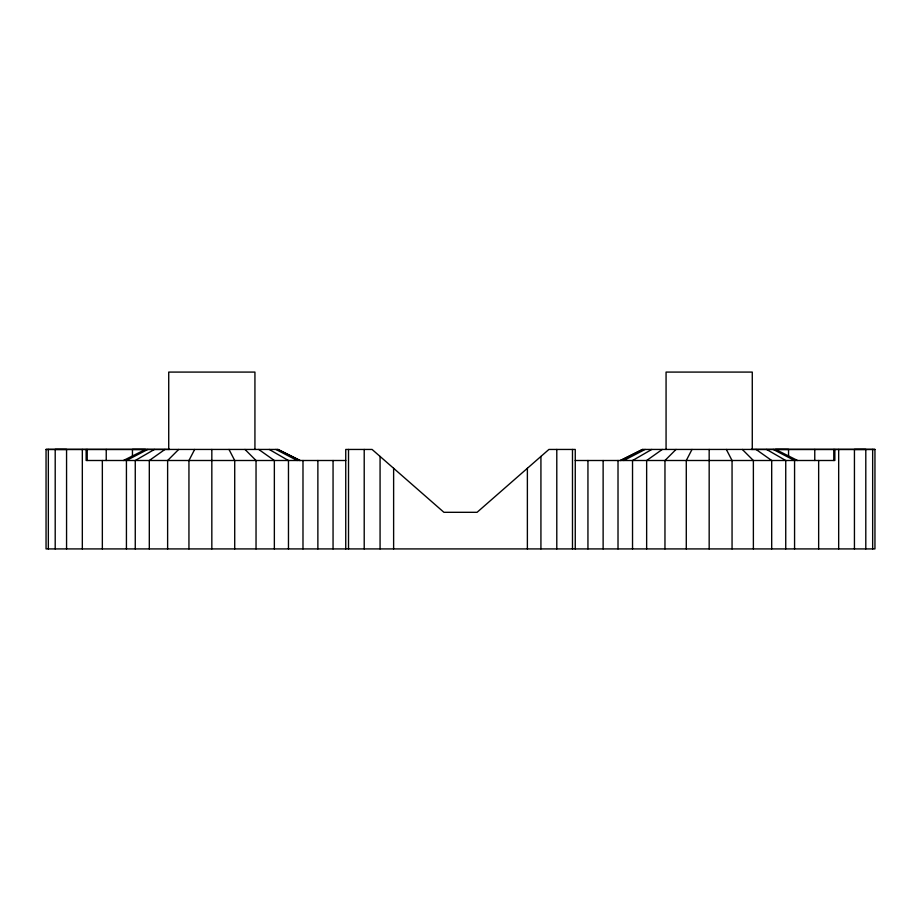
<?xml version="1.0" encoding="UTF-8"?>
<svg xmlns="http://www.w3.org/2000/svg" width="921" height="921" viewBox="0 0 921 921"><rect width="100%" height="100%" fill="white"/><g stroke="black" fill="none" stroke-linecap="round" stroke-linejoin="round"><path stroke-width="1.38" d="M788.549 456.356L788.549 449.436L775.482 449.413L797.586 460.5M814.763 460.5L814.763 449.436M833.781 460.5L833.781 449.436M834.852 449.436L834.852 460.5L575.257 460.5M838.674 548.916L838.674 449.436M854.435 548.916L854.435 449.436L865.798 449.413L865.798 548.916M194.665 449.448L188.943 460.5L188.943 548.916M692.005 449.448L686.283 460.5L686.283 548.916M178.674 449.448L167.622 460.5L167.622 548.916M676.014 449.448L664.962 460.5L664.962 548.916M164.94 449.448L149.306 460.5L149.306 548.916M662.28 449.448L646.646 460.5L646.646 548.916M154.406 449.448L135.26 460.5L135.26 548.916M632.6 460.5L651.746 449.448M147.774 449.448L126.43 460.5L126.43 548.916M623.77 460.5L645.114 449.448M123.414 460.5L145.518 449.448L132.451 449.436L132.451 456.356M620.247 460.5L642.351 449.448L874.95 449.425L874.95 548.916L46.05 548.916L46.05 449.425L169.683 449.413M620.754 460.5L642.858 449.448M751.317 449.413L874.95 449.425M46.05 449.425L278.142 449.448L300.246 460.5M345.743 460.5L86.148 460.5L86.148 449.436M277.635 449.448L299.739 460.5M773.226 449.448L794.57 460.5L794.57 548.916M275.886 449.448L297.23 460.5M766.594 449.448L785.74 460.5L785.74 548.916M269.254 449.448L288.4 460.5M756.06 449.448L771.694 460.5L771.694 548.916M258.72 449.448L274.354 460.5L274.354 548.916M742.326 449.448L753.378 460.5L753.378 548.916M244.986 449.448L256.038 460.5L256.038 548.916M726.335 449.448L732.057 460.5L732.057 548.916M228.995 449.448L234.717 460.5L234.717 548.916M106.237 449.436L106.237 460.5M87.219 449.436L87.219 460.5M872.659 449.413L872.659 548.916M818.654 460.5L818.654 548.916M752.273 449.448L752.273 372.084L666.067 372.084L666.067 449.448M709.17 449.448L709.17 548.916M632.531 460.5L632.531 548.916M618.014 460.5L618.014 548.916M603.128 460.5L603.128 548.916M587.943 460.5L587.943 548.916M575.257 548.916L575.257 449.448L548.916 449.448L477.078 512.306L443.922 512.306L372.084 449.448L345.743 449.448L345.743 548.916M572.482 449.448L572.482 548.916M556.791 449.448L556.791 548.916M540.926 456.436L540.926 548.916M527.376 468.294L527.376 548.916M393.624 468.294L393.624 548.916M380.074 456.436L380.074 548.916M364.209 449.448L364.209 548.916M348.518 449.448L348.518 548.916M333.057 460.5L333.057 548.916M317.872 460.5L317.872 548.916M302.986 460.5L302.986 548.916M288.469 460.5L288.469 548.916M254.933 449.448L254.933 372.084L168.727 372.084L168.727 449.448M211.83 449.448L211.83 548.916M102.346 460.5L102.346 548.916M82.326 449.436L82.326 548.916M66.565 548.916L66.565 449.436L55.202 449.413L55.202 548.916M48.341 449.413L48.341 548.916"/></g></svg>
